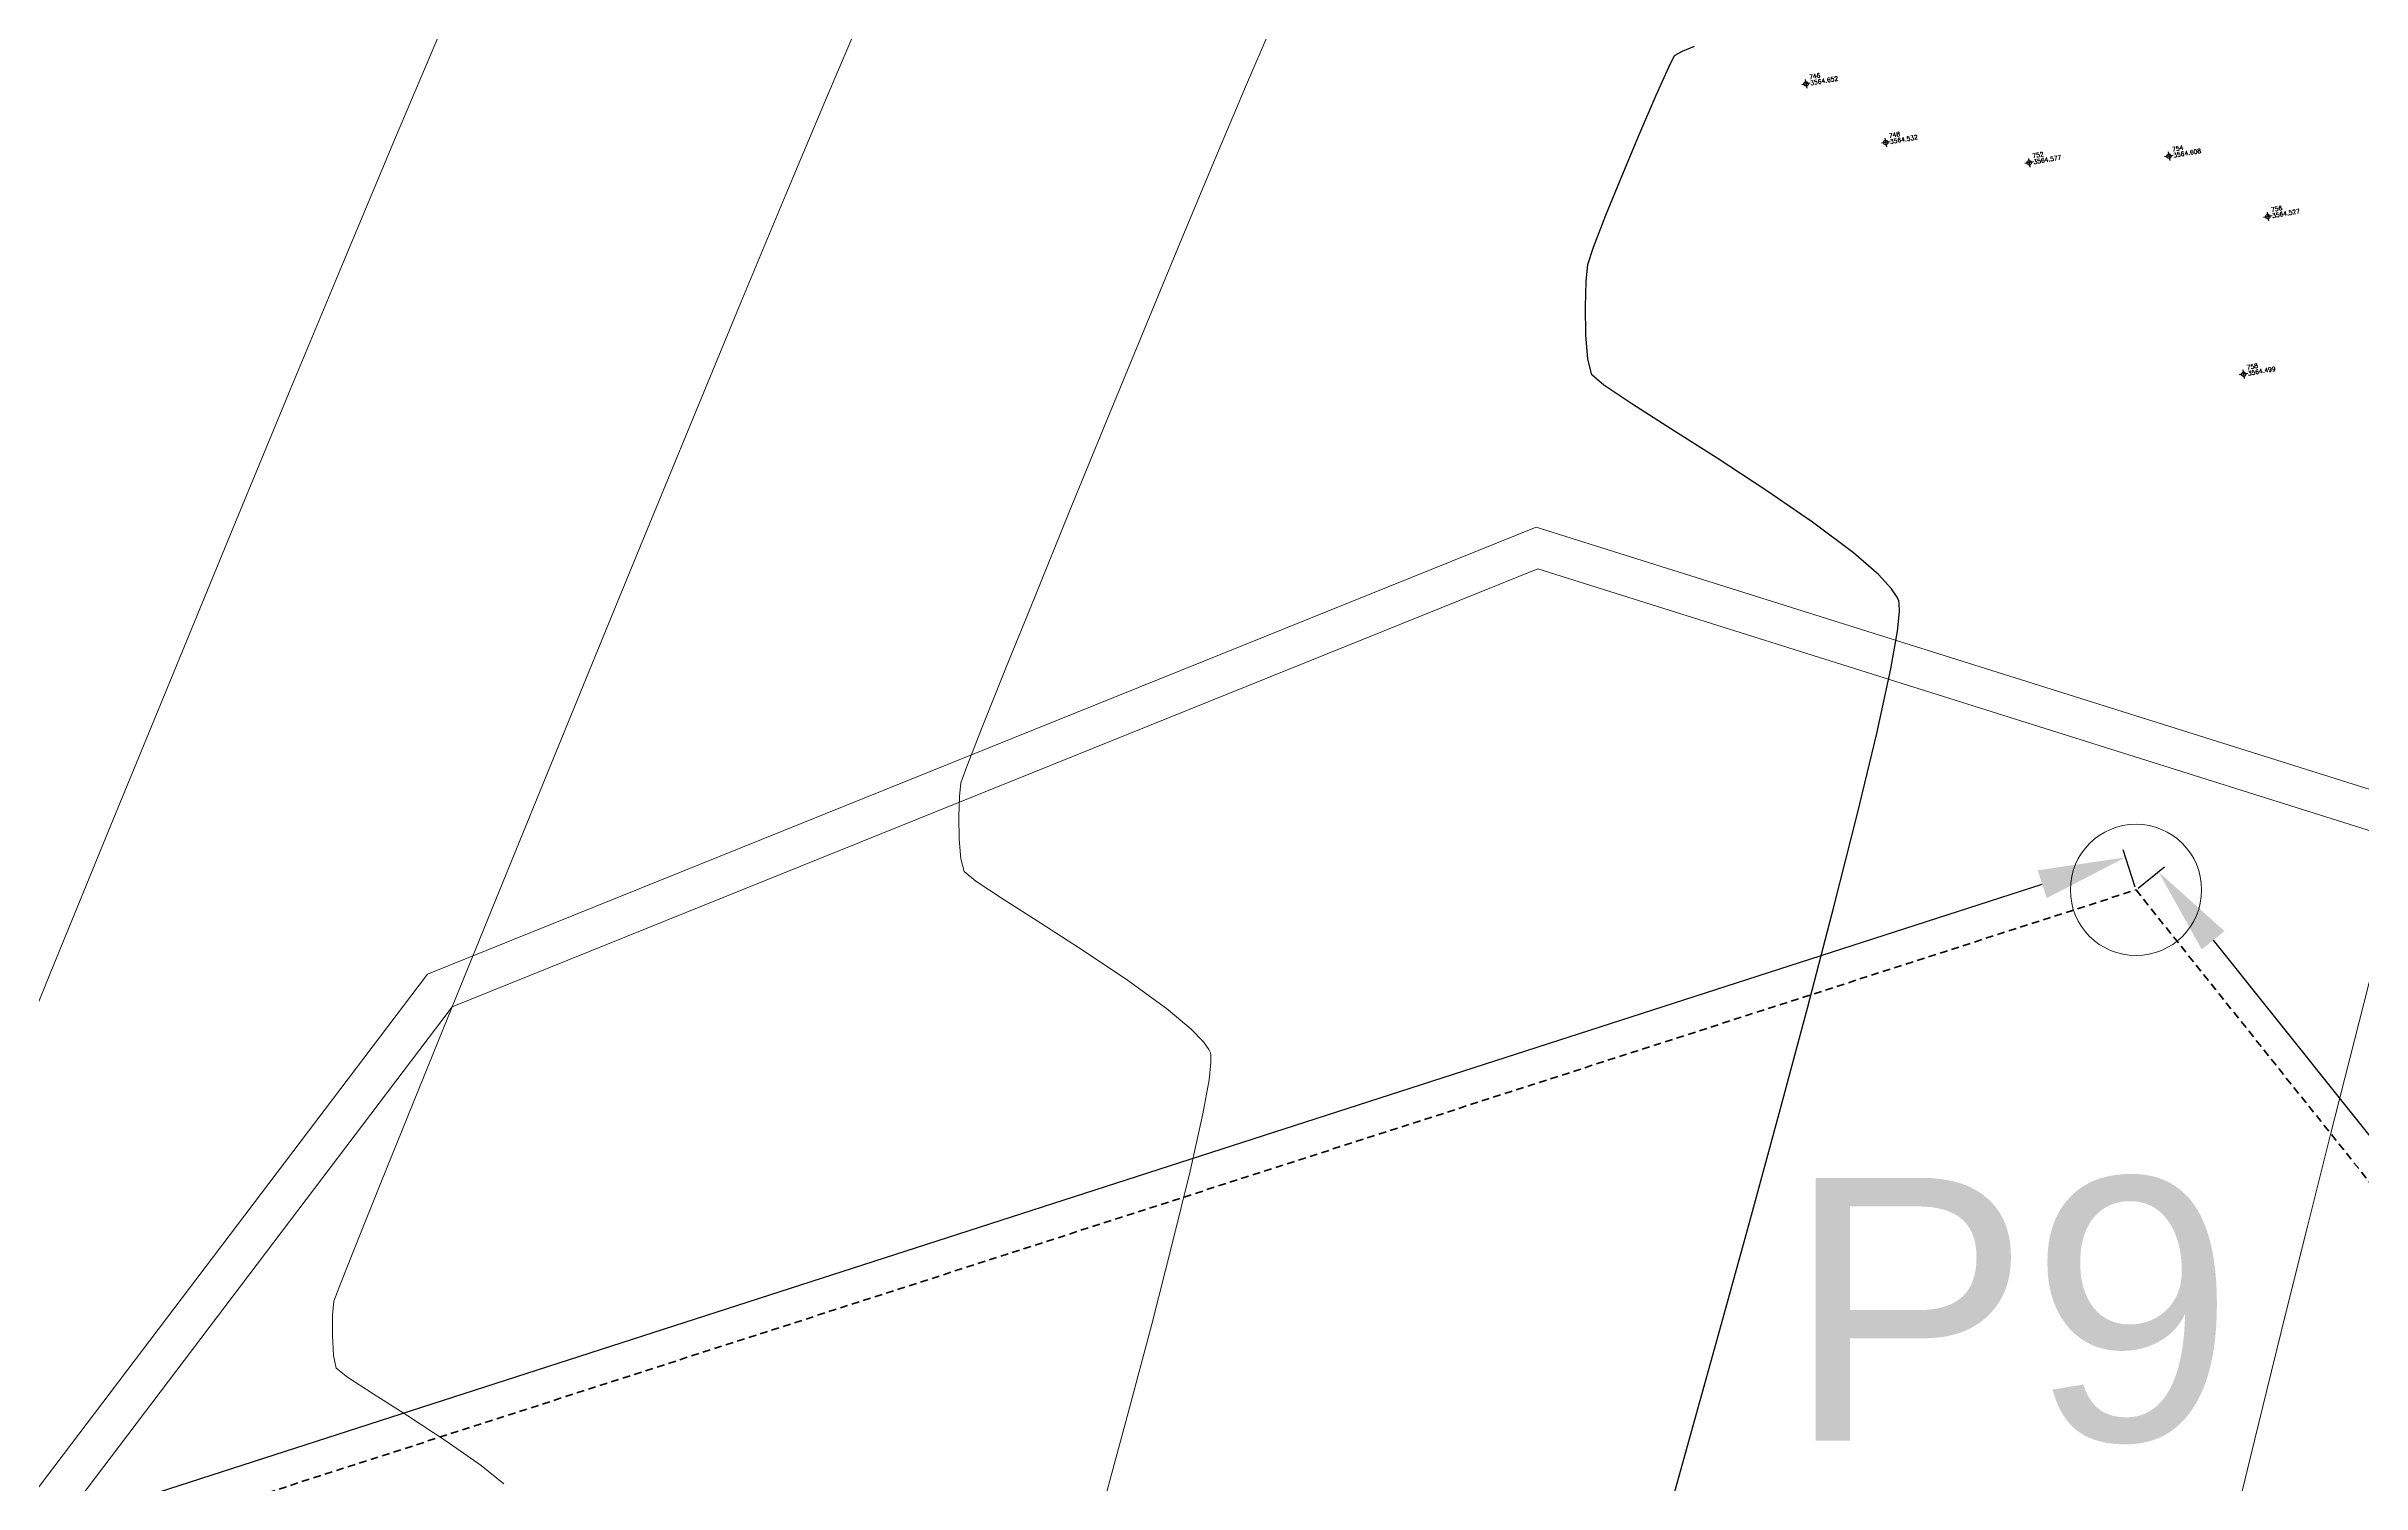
# Model space of a CAD drawing. Header units: millimetres. Extents: x 736950 to 740938, y 8500595 to 8502163.
# Drawn here: x 738122 to 738174.9, y 8501311.3 to 8501344.2 of the extents above; entities that cross this region are included whole.
import ezdxf
from ezdxf.enums import TextEntityAlignment as Align

# ---------------------------------------------------------------- set-up
doc = ezdxf.new("R2010")
doc.units = ezdxf.units.MM
doc.linetypes.add('DASHED', pattern=[0.75, 0.5, -0.25])
for name, color, linetype, lineweight in [('CAMINO ACTUAL', 1, 'Continuous', 13), ('CONT-MJR', 80, 'Continuous', 30), ('CONT-MNR', 96, 'Continuous', 15), ('COTAS', 40, 'Continuous', 5), ('CUADROS', 9, 'Continuous', 20), ('PERIMETRO', 7, 'Continuous', 35), ('pista', 251, 'Continuous', 5)]:
    doc.layers.add(name, color=color, linetype=linetype, lineweight=lineweight)
doc.styles.add('5mm', font='arial.ttf', dxfattribs={"height": 3})
doc.styles.add('COTAS', font='arial.ttf')
doc.styles.add('CUADROS', font='arial.ttf')
doc.dimstyles.new('Copy of GenDist', dxfattribs={"dimtxt": 2, "dimasz": 2, "dimexe": 0.18, "dimexo": 0.0625, "dimgap": 1, "dimtad": 2, "dimdec": 3, "dimzin": 1, "dimdsep": 46, "dimtxsty": 'COTAS', "dimcen": 0.09, "dimadec": 3, "dimazin": 0, "dimtfac": 1, "dimtdec": 3, "dimtofl": 0, "dimtmove": 0, "dimatfit": 3, "dimfxl": 1, "dimtolj": 1, "dimtzin": 0, "dimarcsym": 0})

# ---------------------------------------------------------------- blocks, each defined once
blk = doc.blocks.new('*D157')
at = {"layer": 'COTAS', "color": 0, "lineweight": -2, "transparency": 16777216}
for p, q in [((738169.7117402977, 8501324.95614536), (738169.4360799836, 8501325.810938135)), ((737996.2726181126, 8501269.778691178), (738167.5878572729, 8501325.025780309)), ((737994.5895635025, 8501268.481364962), (737994.3139031883, 8501269.336157737))]:
    blk.add_line(p, q, dxfattribs=at)
at = {"layer": 'COTAS', "color": 0, "transparency": 16777216}
for points in [[(738167.4855496674, 8501325.34302511), (738167.6901648785, 8501324.708535507), (738169.4913260904, 8501325.639625942)], [(737996.1703105071, 8501270.09593598), (737996.3749257182, 8501269.461446375), (737994.3691492951, 8501269.164845545)]]:
    blk.add_solid(points, dxfattribs=at)
at = {"layer": 'Defpoints', "color": 0, "transparency": 16777216}
for p in [(738169.4913260904, 8501325.639625942), (738169.7309229737, 8501324.89666196), (737994.6087461784, 8501268.421881562)]:
    blk.add_point(p, dxfattribs=at)
at = {"layer": 'COTAS', "color": 0, "transparency": 16777216, "insert": (738081.3096925169, 8501299.326479118), "char_height": 2, "attachment_point": 5, "rotation": 17.873882615968956, "style": 'COTAS'}
blk.add_mtext('\\A1;184.003', dxfattribs=at)
blk = doc.blocks.new('*D158')
at = {"layer": 'COTAS', "color": 0, "lineweight": -2, "transparency": 16777216}
for p, q in [((738169.779740694, 8501324.935688619), (738170.3857640382, 8501325.420165705)), ((738171.4940221184, 8501323.745601872), (738220.3758375659, 8501262.600251298)), ((738221.1592623712, 8501260.66600394), (738221.7652857155, 8501261.150481027))]:
    blk.add_line(p, q, dxfattribs=at)
at = {"layer": 'COTAS', "color": 0, "transparency": 16777216}
for points in [[(738171.7543832934, 8501323.953744058), (738171.2336609433, 8501323.537459686), (738170.2451690035, 8501325.307768924)], [(738220.6361987409, 8501262.808393484), (738220.1154763908, 8501262.392109113), (738221.6246906808, 8501261.038084246)]]:
    blk.add_solid(points, dxfattribs=at)
at = {"layer": 'Defpoints', "color": 0, "transparency": 16777216}
for p in [(738169.7309229737, 8501324.89666196), (738221.6246906808, 8501261.038084246), (738221.110444651, 8501260.62697728)]:
    blk.add_point(p, dxfattribs=at)
at = {"layer": 'COTAS', "color": 0, "transparency": 16777216, "insert": (738197.5141464667, 8501294.435409749), "char_height": 2, "attachment_point": 5, "rotation": 308.6401106595746, "style": 'COTAS'}
blk.add_mtext('\\A1;82.283', dxfattribs=at)

msp = doc.modelspace()

# ---------------------------------------------------------------- hatches: boundary and pattern name
at = {"layer": 'pista'}
h = msp.add_hatch(dxfattribs=at)
h.set_pattern_fill('HONEY', color=256, scale=3, angle=9.94991650582834, style=0)
h.set_pattern_definition([(9.94991650582834, (1479841.21072825, -18.49207214638591), (0.4979252195647159, 0.4170677100899267), [0.375, -0.75]), (129.9499165058283, (1479841.21072825, -18.49207214638591), (-0.6101538418184378, 0.222682034283025), [0.3749999999999999, -0.7499999999999998]), (69.94991650582834, (1479841.21072825, -18.49207214638591), (-0.112228622253722, 0.6397497443729518), [-0.75, 0.375])])
h.paths.add_polyline_path([(737744.7999806425, 8501250.923935566), (737743.4751223363, 8501250.754223157), (737756.465848178, 8501242.026572531), (737763.5739612179, 8501242.006896213), (737770.002546867, 8501243.455222024), (737769.8468594846, 8501244.342704736), (737763.4750639071, 8501242.907173423), (737756.7405500773, 8501242.925815564)])
h.paths.add_polyline_path([(737794.2809870465, 8501256.017245878), (737809.7820272583, 8501263.709828075), (737823.391616501, 8501273.483615467), (737837.0791595323, 8501280.557800073), (737851.5530432165, 8501285.77819753), (737870.8510758049, 8501293.050216693, -0.9976846880626209), (737871.0089264096, 8501292.63424804), (737865.2748787645, 8501289.581801567, 0.7845063948290762), (737866.1540430214, 8501286.121818589), (737883.2588851704, 8501291.348365877), (737897.4188924351, 8501296.516943583), (737903.2981396064, 8501301.44146652, -0.5512150924587264), (737904.1219025984, 8501301.177325813), (737906.855912117, 8501297.98174819, 0.5618964424650519), (737910.2738656431, 8501298.536066804), (737914.22079628, 8501308.558674501), (737925.6412323939, 8501300.72656757, 0.340189525830376), (737928.7023693406, 8501300.894137181), (737936.9171069289, 8501306.117412793, -0.358727273887905), (737938.1716059428, 8501305.962964654), (737943.1732157968, 8501301.051021611, 0.3417074120720416), (737946.0555081918, 8501300.709858142), (737955.8779356404, 8501307.072689936), (737971.8320576148, 8501314.464803053), (737988.5677626224, 8501323.411181662), (738023.1375471824, 8501336.282937778), (738044.4246208373, 8501357.728329657), (738061.4456776979, 8501362.208386911), (738078.9085143938, 8501363.070318012), (738112.0997810266, 8501372.051506756), (738118.6561313582, 8501373.365123207), (738128.3493353954, 8501376.976906104), (738155.2251721952, 8501366.826195797), (738176.6167526407, 8501363.543890122), (738193.8053773039, 8501353.328603027), (738204.7313956148, 8501340.877429372), (738207.705198212, 8501335.751671141), (738214.35685511, 8501331.742925933), (738229.9282901662, 8501313.374534177), (738233.5603594936, 8501308.186787868), (738234.53883727, 8501308.358438132), (738230.6417003467, 8501313.924784988), (738214.9478837823, 8501332.43754055), (738208.3676942562, 8501336.403214611), (738205.4657963786, 8501341.405035153), (738194.387784551, 8501354.029418997), (738176.9261677533, 8501364.406946706), (738155.4549153853, 8501367.70147717), (738128.3514754312, 8501377.93815071), (738118.4090486554, 8501374.233504975), (738111.8936108743, 8501372.928085677), (738078.7671659255, 8501363.964436961), (738061.3074614278, 8501363.102660457), (738043.958527311, 8501358.536303693), (738022.6381405202, 8501337.057350922), (737988.196920163, 8501324.233464561), (737971.4304040315, 8501315.270615296), (737955.4419368334, 8501307.862588815), (737945.5806043665, 8501301.47455489, -0.3391433520832071), (737943.8038299843, 8501301.693147572), (737938.8116631231, 8501306.59581691, 0.3560082385246841), (737936.4342009705, 8501306.876887502), (737928.158540546, 8501301.61487459, -0.3502196171718997), (737926.1502499409, 8501301.468794718), (737914.5128481541, 8501309.44969617, 0.4302069892023044), (737913.4330382891, 8501309.014522241), (737909.4507249827, 8501298.90206584, -0.5704007069138802), (737907.5397775185, 8501298.566836312), (737904.9064502402, 8501301.644734057, 0.4931454261128044), (737902.7202336333, 8501302.131411942), (737896.9620044216, 8501297.308254998), (737882.9728831241, 8501292.20205278), (737866.0373022418, 8501287.027224885, -0.7384715771871906), (737865.6977918843, 8501288.787355538), (737871.5108758068, 8501291.881875956, 0.9119586051647783), (737870.5337161538, 8501293.892406015), (737851.2416702455, 8501286.62264278), (737836.7183275839, 8501281.384406622), (737822.9200107896, 8501274.252970394), (737809.3164408724, 8501264.483505804), (737793.8201376351, 8501256.79327439), (737778.9884914039, 8501246.402265295), (737769.846859484, 8501244.34270474), (737770.0025468671, 8501243.455222024), (737779.3594973255, 8501245.563292695)])
h.paths.add_polyline_path([(738260.5182952256, 8501271.251537092), (738234.538837269, 8501308.358438132), (738233.56035949, 8501308.186787868), (738259.6897886079, 8501270.86568047), (738269.3749442189, 8501234.589470252), (738274.5057655985, 8501215.583008338), (738279.7983711922, 8501189.602392923), (738280.7089290785, 8501189.641305126), (738275.382018582, 8501215.790318219), (738270.2441657205, 8501234.822827347)])

# ---------------------------------------------------------------- linework, layer by layer
at = {"linetype": 'Continuous', "extrusion": (-0.172787269436437, 0.9849591664230046, 0)}
for points, elevation in [([(-2195983.612162655, 0), (-2195983.412162653, 0)], 8245930.982062788), ([(-2195985.174162656, 0), (-2195984.974162655, 0)], 8245929.349062787), ([(-2195988.324162655, 0), (-2195988.124162653, 0)], 8245928.328062788), ([(-2195991.495162655, 0), (-2195991.295162654, 0)], 8245927.923062787), ([(-2195993.481162655, 0), (-2195993.281162655, 0)], 8245926.175062787), ([(-2195992.313162655, 0), (-2195992.113162655, 0)], 8245922.725062788)]:
    msp.add_lwpolyline(points, dxfattribs=dict(at, elevation=elevation))
at = {"linetype": 'Continuous', "extrusion": (0.9849591664230046, 0.172787269436437, 0)}
for points, elevation in [([(8245931.082062786, 0), (8245930.882062788, 0)], 2195983.512162655), ([(8245929.449062786, 0), (8245929.249062789, 0)], 2195985.074162655), ([(8245928.428062788, 0), (8245928.228062788, 0)], 2195988.224162655), ([(8245928.023062785, 0), (8245927.823062788, 0)], 2195991.395162655), ([(8245926.275062785, 0), (8245926.075062788, 0)], 2195993.381162655), ([(8245922.825062787, 0), (8245922.625062788, 0)], 2195992.213162655)]:
    msp.add_lwpolyline(points, dxfattribs=dict(at, elevation=elevation))
at = {"linetype": 'Continuous'}
for centre in [(738162.1912664439, 8501343.301268212), (738164.0119342728, 8501341.962723609), (738167.290971449, 8501341.501360198), (738170.4842558102, 8501341.650360167), (738172.7424168616, 8501340.271807062), (738172.1881006346, 8501336.671882408)]:
    msp.add_circle(centre, 0.05, dxfattribs=at)
at = {"layer": 'CAMINO ACTUAL'}
for points in [[(738093.8761718919, 8501235.46064126), (738093.9013649912, 8501263.021458106), (738108.246504098, 8501293.376162551), (738130.6927590324, 8501322.971834073), (738156.0281694944, 8501333.182252103), (738181.8628178234, 8501325.055443931), (738207.9830106231, 8501315.289604774), (738229.969835605, 8501314.273574755)], [(738094.776171516, 8501235.459818577), (738094.8011804053, 8501262.819112971), (738109.0201933249, 8501292.906930974), (738131.2596733273, 8501322.229967128), (738156.0656004942, 8501332.226998217), (738181.5699871156, 8501324.204080507), (738207.8002450941, 8501314.397090089), (738229.9282901693, 8501313.374534167)]]:
    msp.add_lwpolyline(points, dxfattribs=at)
at = {"layer": 'CONT-MJR', "extrusion": (0.897399024246677, -0.4412198899427725, 0), "elevation": -3088538.710175282}
msp.add_lwpolyline([(7954787.983660492, 3565.00000000001), (7954788.282579929, 3565.00000000001)], dxfattribs=at)
at = {"layer": 'CONT-MJR', "extrusion": (0.4791379187306923, -0.8777396281554232, 0), "elevation": -7108286.423904792}
msp.add_lwpolyline([(4721227.817067603, 3565.000000000003), (4721228.026094544, 3565.000000000003)], dxfattribs=at)
at = {"layer": 'CONT-MJR', "elevation": 3565}
for points in [[(738159.3691698102, 8501344.052816385), (738159.6445361475, 8501344.159762386)], [(738158.3959528042, 8501342.175150365), (738158.7702969328, 8501343.045294045)], [(738157.9915685579, 8501341.213828092), (738158.3959528042, 8501342.175150365)], [(738157.6179357581, 8501340.301172722), (738157.9915685579, 8501341.213828092)], [(738157.5751669413, 8501336.423983369), (738157.2991430827, 8501336.655177763)], [(738164.3226654362, 8501331.439609988), (738164.309256272, 8501331.499548174)], [(738164.3271495597, 8501331.251486447), (738164.3226654362, 8501331.439609988)], [(738164.128634667, 8501329.941369668), (738164.2809402086, 8501330.807956202)], [(738163.3710936634, 8501326.64405769), (738163.8098958625, 8501328.471467957)]]:
    msp.add_lwpolyline(points, dxfattribs=at)
at = {"layer": 'CONT-MJR', "extrusion": (0.9140983343018578, -0.4054925834421255, 0), "elevation": -2772481.851785299}
msp.add_lwpolyline([(8070381.423790141, 3565), (8070382.122970494, 3565)], dxfattribs=at)
at = {"layer": 'CONT-MJR', "extrusion": (0.9317964696262617, -0.3629811829723891, 0), "elevation": -2398013.896950251}
msp.add_lwpolyline([(8189455.427955452, 3565), (8189456.205102604, 3565)], dxfattribs=at)
at = {"layer": 'CONT-MJR', "extrusion": (0.9953041428149841, -0.09679702110772723, 0), "elevation": -88213.38290003163}
msp.add_lwpolyline([(8532869.129205802, 3565.000000000013), (8532869.525226966, 3565.000000000013)], dxfattribs=at)
at = {"layer": 'CONT-MJR', "extrusion": (0.9502369202204318, -0.3115281615680817, 0), "elevation": -1946982.335845663}
msp.add_lwpolyline([(8308243.118696922, 3565.00000000001), (8308243.535208915, 3565.00000000001)], dxfattribs=at)
at = {"layer": 'CONT-MJR', "extrusion": (0.9995706072263176, -0.02930189702409686, 0), "elevation": 488734.8546973346}
msp.add_lwpolyline([(8519317.20012918, 3565.000000000013), (8519317.778958596, 3565.000000000013)], dxfattribs=at)
at = {"layer": 'CONT-MJR', "extrusion": (0.9998352656488873, 0.01815052519403834, 0), "elevation": 892339.3042934887}
msp.add_lwpolyline([(8486539.171894956, 3565.000000000009), (8486539.806106247, 3565.000000000009)], dxfattribs=at)
at = {"layer": 'CONT-MJR', "extrusion": (0.9964934611839887, 0.08367067477649778, 0), "elevation": 1446881.436918068}
msp.add_lwpolyline([(8409764.633628983, 3565.000000000003), (8409765.196341481, 3565.000000000003)], dxfattribs=at)
at = {"layer": 'CONT-MJR', "extrusion": (0.9700575043898738, 0.242875355227512, 0), "elevation": 2780820.187488879}
msp.add_lwpolyline([(8067505.203456746, 3565.000000000013), (8067505.573000204, 3565.000000000013)], dxfattribs=at)
at = {"layer": 'CONT-MJR', "extrusion": (0.5556222589653274, 0.8314348473225468, 0), "elevation": 7478444.131098844}
msp.add_lwpolyline([(4109801.053226545, 3565), (4109801.817308952, 3565)], dxfattribs=at)
at = {"layer": 'CONT-MJR', "extrusion": (-0.5385046923544641, -0.842622511159193, 0), "elevation": -7560918.748086226}
msp.add_lwpolyline([(-3956019.540542996, 3565.000000000013), (-3956020.602057974, 3565.000000000013)], dxfattribs=at)
at = {"layer": 'CONT-MJR', "extrusion": (0.5380306603328563, 0.8429252686577801, 0), "elevation": 7563142.680082224}
msp.add_lwpolyline([(3951764.902259257, 3565), (3951766.152119623, 3565)], dxfattribs=at)
at = {"layer": 'CONT-MJR', "extrusion": (-0.5470456426955329, -0.8371027803130459, 0), "elevation": -7520298.258363762}
msp.add_lwpolyline([(-4032700.885030093, 3565.00000000001), (-4032702.214057037, 3565.00000000001)], dxfattribs=at)
at = {"layer": 'CONT-MJR', "extrusion": (0.5658723362234437, 0.8244928738909888, 0), "elevation": 7426994.367827017}
msp.add_lwpolyline([(4202059.740401551, 3565), (4202061.039910912, 3565)], dxfattribs=at)
at = {"layer": 'CONT-MJR', "extrusion": (0.59985076065819, 0.8001119077590277, 0), "elevation": 7244805.242107346}
msp.add_lwpolyline([(4508917.599709884, 3565), (4508918.762361075, 3565)], dxfattribs=at)
at = {"layer": 'CONT-MJR', "extrusion": (0.6556423857301051, 0.7550715608696543, 0), "elevation": 6903085.601532919}
msp.add_lwpolyline([(5016467.128455463, 3565), (5016467.890353582, 3565)], dxfattribs=at)
at = {"layer": 'CONT-MJR', "extrusion": (0.7356305681828157, 0.6773829545796292, 0), "elevation": 6301673.343935892}
msp.add_lwpolyline([(5753819.709950924, 3565.000000000012), (5753820.151802901, 3565.000000000012)], dxfattribs=at)
at = {"layer": 'CONT-MJR', "extrusion": (0.8329153180670067, 0.5534004634343352, 0), "elevation": 5319469.167358552}
msp.add_lwpolyline([(6672388.849687363, 3565), (6672389.074822713, 3565)], dxfattribs=at)
at = {"layer": 'CONT-MJR', "extrusion": (0.9133187950190099, 0.4072453543811446, 0), "elevation": 4136307.096701064}
msp.add_lwpolyline([(7463811.855509915, 3565.00000000001), (7463811.947369195, 3565.00000000001)], dxfattribs=at)
at = {"layer": 'CONT-MJR', "extrusion": (0.9946164943988789, -0.1036244617341153, 0), "elevation": -146755.4595988932}
msp.add_lwpolyline([(8532055.722218374, 3565.00000000001), (8532056.168149289, 3565.00000000001)], dxfattribs=at)
at = {"layer": 'CONT-MJR', "extrusion": (0.9772873375280033, -0.2119185218602346, 0), "elevation": -1080190.819089164}
msp.add_lwpolyline([(8464671.250815786, 3565.000000000012), (8464672.75487877, 3565.000000000012)], dxfattribs=at)
at = {"layer": 'CONT-MJR', "extrusion": (0.9692938854612784, -0.2459051923147988, 0), "elevation": -1375023.121265357}
msp.add_lwpolyline([(8421799.965710944, 3565.000000000002), (8421802.140122695, 3565.000000000002)], dxfattribs=at)
at = {"layer": 'CONT-MJR', "extrusion": (0.9672416199891796, -0.2538575359541401, 0), "elevation": -1444143.481470401}
msp.add_lwpolyline([(8410220.726576487, 3565), (8410223.115434557, 3565)], dxfattribs=at)
at = {"layer": 'CONT-MJR', "extrusion": (0.9658075411025204, -0.2592600886166314, 0), "elevation": -1491130.905365075}
msp.add_lwpolyline([(8402014.597645737, 3565.000000000012), (8402017.120184617, 3565.000000000012)], dxfattribs=at)
at = {"layer": 'CONT-MJR', "extrusion": (0.9647887778486193, -0.2630258811169877, 0), "elevation": -1523897.123560635}
msp.add_lwpolyline([(8396130.953382734, 3565.000000000013), (8396133.528761353, 3565.000000000013)], dxfattribs=at)
at = {"layer": 'CONT-MJR', "extrusion": (0.9640779319888823, -0.265619541924235, 0), "elevation": -1546471.375682714}
msp.add_lwpolyline([(8391999.818829898, 3565.00000000001), (8392002.366166381, 3565.00000000001)], dxfattribs=at)
at = {"layer": 'CONT-MJR', "extrusion": (0.9636241010924859, -0.2672612800120859, 0), "elevation": -1560763.307982337}
msp.add_lwpolyline([(8389351.08685356, 3565), (8389353.525242746, 3565)], dxfattribs=at)
at = {"layer": 'CONT-MJR', "extrusion": (0.9634212745155598, -0.2679915069751552, 0), "elevation": -1567120.913969675}
msp.add_lwpolyline([(8388163.570237621, 3565.000000000012), (8388165.818761217, 3565.000000000012)], dxfattribs=at)
at = {"layer": 'CONT-MNR', "extrusion": (0.9210082798563172, -0.3895429994700302, 0), "elevation": -2631814.48292555}
msp.add_lwpolyline([(8117339.803918225, 3568.000000000013), (8117342.43301037, 3568.000000000013)], dxfattribs=at)
at = {"layer": 'CONT-MNR', "extrusion": (0.9200234945965863, -0.3918632023937504, 0), "elevation": -2652257.514920141}
msp.add_lwpolyline([(8110685.114531651, 3567.000000000013), (8110687.149205903, 3567.000000000013)], dxfattribs=at)
at = {"layer": 'CONT-MNR', "extrusion": (0.9186758546037438, -0.3950122455925651, 0), "elevation": -2680014.662261092}
msp.add_lwpolyline([(8101556.8083706, 3566.000000000004), (8101558.250576225, 3566.000000000004)], dxfattribs=at)
at = {"layer": 'CONT-MNR'}
for points, elevation in [([(738138.8864565296, 8501340.777128033), (738139.8151408075, 8501342.98601341)], 3567), ([(738148.6868965385, 8501341.575239982), (738149.3874669314, 8501343.234511383)], 3566), ([(738127.5605770156, 8501336.316189062), (738128.8133254185, 8501339.327742893)], 3568), ([(738147.0479907049, 8501337.635365926), (738147.8941645065, 8501339.677047785)], 3566), ([(738135.6160361128, 8501332.884715142), (738136.7565187549, 8501335.650892217)], 3567), ([(738145.3501972754, 8501333.503257714), (738146.1870950045, 8501335.545625525)], 3566), ([(738134.4657248696, 8501330.083947532), (738135.6160361128, 8501332.884715142)], 3567), ([(738123.4634568541, 8501326.377323376), (738124.8589552771, 8501329.774347734)], 3568), ([(738142.8364853938, 8501326.561216963), (738142.850100868, 8501327.025679322)], 3566), ([(738142.8835222329, 8501325.602040678), (738142.8457261946, 8501326.052180529)], 3566), ([(738148.1374490806, 8501321.725357806), (738147.5792131132, 8501322.190423653)], 3566), ([(738148.5482710985, 8501321.251679886), (738148.4286118273, 8501321.42383632)], 3566), ([(738148.5518184719, 8501320.561094958), (738148.5965970649, 8501320.956959931)], 3566), ([(738148.5965970649, 8501320.956959931), (738148.5943445755, 8501321.123373108)], 3566), ([(738148.1183386837, 8501318.471961236), (738148.410151462, 8501319.785521721)], 3566), ([(738129.0590407186, 8501316.785794817), (738129.6302295954, 8501318.206785321)], 3567), ([(738173.1561286998, 8501315.240797112), (738173.6487448352, 8501317.213585764)], 3564), ([(738128.55565656, 8501315.502949204), (738128.6907212308, 8501315.859320551)], 3567), ([(738128.6120018573, 8501313.973358389), (738128.5482726083, 8501314.266877135)], 3567), ([(738172.3533285367, 8501311.982986024), (738172.7179553431, 8501313.471661465)], 3564), ([(738131.112658474, 8501312.31877462), (738130.2486400885, 8501312.883815281)], 3567), ([(738146.1326942501, 8501310.846627401), (738146.7046533026, 8501312.958399737)], 3566), ([(738131.9212289474, 8501311.752022475), (738131.112658474, 8501312.31877462)], 3567)]:
    msp.add_lwpolyline(points, dxfattribs=dict(at, elevation=elevation))
at = {"layer": 'CONT-MNR', "extrusion": (0.9223560354106661, -0.3863409685000001, 0), "elevation": -2603598.103546117}
msp.add_lwpolyline([(8126431.038635614, 3568), (8126434.019914442, 3568)], dxfattribs=at)
at = {"layer": 'CONT-MNR', "extrusion": (0.9227627414784948, -0.3853685546838149, 0), "elevation": -2595013.60978426}
msp.add_lwpolyline([(8129178.493749599, 3566.000000000004), (8129180.550824634, 3566.000000000004)], dxfattribs=at)
at = {"layer": 'CONT-MNR', "extrusion": (0.923023296168688, -0.3847440639306741, 0), "elevation": -2589521.011444405}
msp.add_lwpolyline([(8130927.464634107, 3567), (8130930.14087854, 3567)], dxfattribs=at)
at = {"layer": 'CONT-MNR', "extrusion": (0.9238650875213942, -0.3827183037941702, 0), "elevation": -2571677.981130419}
msp.add_lwpolyline([(8136585.652583275, 3567), (8136588.527461756, 3567)], dxfattribs=at)
at = {"layer": 'CONT-MNR', "extrusion": (0.9246135383148376, -0.3809065564740471, 0), "elevation": -2555714.490271119}
msp.add_lwpolyline([(8141614.661543332, 3566.000000000013), (8141616.921666414, 3566.000000000013)], dxfattribs=at)
at = {"layer": 'CONT-MNR', "extrusion": (0.9240047213934937, -0.3823810597330001, 0), "elevation": -2568716.638767189}
msp.add_lwpolyline([(8137517.422733856, 3568), (8137520.893144237, 3568)], dxfattribs=at)
at = {"layer": 'CONT-MNR', "extrusion": (0.9260440771640549, -0.3774153774680808, 0), "elevation": -2524978.863477678}
msp.add_lwpolyline([(8151194.893391691, 3566), (8151196.944659166, 3566)], dxfattribs=at)
at = {"layer": 'CONT-MNR', "extrusion": (0.9245512670833412, -0.3810576787503281, 0), "elevation": -2557062.716491185}
msp.add_lwpolyline([(8141183.360147943, 3568.000000000003), (8141186.967482518, 3568.000000000003)], dxfattribs=at)
at = {"layer": 'CONT-MNR', "extrusion": (0.9268887108380298, -0.3753362728554427, 0), "elevation": -2506680.243961709}
msp.add_lwpolyline([(8156838.932173145, 3566.000000000013), (8156840.724545014, 3566.000000000013)], dxfattribs=at)
at = {"layer": 'CONT-MNR', "extrusion": (0.9254579705182009, -0.3788502933934894, 0), "elevation": -2537618.971919149}
msp.add_lwpolyline([(8147263.163038838, 3567.000000000013), (8147266.14509913, 3567.000000000013)], dxfattribs=at)
at = {"layer": 'CONT-MNR', "extrusion": (0.9281100113931919, -0.3723060659615007, 0), "elevation": -2480017.959803819}
msp.add_lwpolyline([(8164983.451904887, 3566.00000000001), (8164984.882406946, 3566.00000000001)], dxfattribs=at)
at = {"layer": 'CONT-MNR', "extrusion": (0.9305049355194951, -0.3662793537368174, 0), "elevation": -2427015.101348418}
msp.add_lwpolyline([(8180893.945558265, 3566.000000000013), (8180894.91123416, 3566.000000000013)], dxfattribs=at)
at = {"layer": 'CONT-MNR', "extrusion": (0.9397159256347021, -0.3419561069911096, 0), "elevation": -2213436.181609694}
msp.add_lwpolyline([(8241245.158348986, 3566.000000000003), (8241245.556382, 3566.000000000003)], dxfattribs=at)
at = {"layer": 'CONT-MNR', "extrusion": (0.9258525874646775, -0.3778848849649349, 0), "elevation": -2529120.438943352}
msp.add_lwpolyline([(8149902.47585471, 3567.000000000004), (8149905.330724553, 3567.000000000004)], dxfattribs=at)
at = {"layer": 'CONT-MNR', "extrusion": (0.9953041427574285, -0.09679702169953597, 0), "elevation": -88226.4999273629}
msp.add_lwpolyline([(8532856.037072893, 3566), (8532856.35498337, 3566)], dxfattribs=at)
at = {"layer": 'CONT-MNR', "extrusion": (0.9998352656542325, 0.01815052489958541, 0), "elevation": 892324.7784370185}
msp.add_lwpolyline([(8486527.911694372, 3566.000000000013), (8486528.42081467, 3566.000000000013)], dxfattribs=at)
at = {"layer": 'CONT-MNR', "extrusion": (0.9253587438052113, -0.3790925945771578, 0), "elevation": -2539760.872809164}
msp.add_lwpolyline([(8146590.170201137, 3568), (8146593.836078212, 3568)], dxfattribs=at)
at = {"layer": 'CONT-MNR', "extrusion": (0.9700575042019804, 0.2428753559779687, 0), "elevation": 2780803.52521428}
msp.add_lwpolyline([(8067497.683670714, 3566.000000000009), (8067497.980325912, 3566.000000000009)], dxfattribs=at)
at = {"layer": 'CONT-MNR', "extrusion": (0.6307891101239063, 0.7759543147306358, 0), "elevation": 7062252.596624885}
msp.add_lwpolyline([(4789777.869085122, 3566), (4789778.218596517, 3566)], dxfattribs=at)
at = {"layer": 'CONT-MNR', "extrusion": (-0.5503964303868993, -0.8349034491588588, 0), "elevation": -7504057.04036698}
msp.add_lwpolyline([(-4062819.912382588, 3566), (-4062820.659176488, 3566)], dxfattribs=at)
at = {"layer": 'CONT-MNR', "extrusion": (0.9262347491556661, -0.3769471971729469, 0), "elevation": -2520866.764702698}
msp.add_lwpolyline([(8152456.572645974, 3567.00000000001), (8152459.218864037, 3567.00000000001)], dxfattribs=at)
at = {"layer": 'CONT-MNR', "extrusion": (0.5372691992773104, 0.8434108177560434, 0), "elevation": 7566691.158092907}
msp.add_lwpolyline([(3944940.375398601, 3566.000000000013), (3944941.396722184, 3566.000000000013)], dxfattribs=at)
at = {"layer": 'CONT-MNR', "extrusion": (0.5410018976308855, 0.8410213711670953, 0), "elevation": 7549132.96968924}
msp.add_lwpolyline([(3978435.840297973, 3566.000000000013), (3978437.011360403, 3566.000000000013)], dxfattribs=at)
at = {"layer": 'CONT-MNR', "extrusion": (0.5563445387955035, 0.8309517158971504, 0), "elevation": 7474852.677250532}
msp.add_lwpolyline([(4116300.27269872, 3566), (4116301.468893764, 3566)], dxfattribs=at)
at = {"layer": 'CONT-MNR', "extrusion": (0.9689938492791815, -0.2470848438474424, 0), "elevation": -1385260.92191978}
msp.add_lwpolyline([(8420119.99393204, 3564.00000000001), (8420122.184765866, 3564.00000000001)], dxfattribs=at)
at = {"layer": 'CONT-MNR', "extrusion": (0.9256739373849119, -0.3783222986374375, 0), "elevation": -2532979.686892833}
msp.add_lwpolyline([(8148697.572697624, 3568.000000000013), (8148701.160188571, 3568.000000000013)], dxfattribs=at)
at = {"layer": 'CONT-MNR', "extrusion": (0.5871396136606895, 0.809485684907631, 0), "elevation": 7315094.300419291}
msp.add_lwpolyline([(4393943.127768153, 3566), (4393944.225589597, 3566)], dxfattribs=at)
at = {"layer": 'CONT-MNR', "extrusion": (0.9266409966691918, -0.3759474209140514, 0), "elevation": -2512067.480579053}
msp.add_lwpolyline([(8155169.891449793, 3567.000000000002), (8155172.247554194, 3567.000000000002)], dxfattribs=at)
at = {"layer": 'CONT-MNR', "extrusion": (0.7193554979214012, 0.6946421147686435, 0), "elevation": 6436367.022585604}
msp.add_lwpolyline([(5602723.320369586, 3566.000000000013), (5602723.739524631, 3566.000000000013)], dxfattribs=at)
at = {"layer": 'CONT-MNR', "extrusion": (0.9097591958144743, 0.4151363699207782, 0), "elevation": 4200745.073619492}
msp.add_lwpolyline([(7427722.792791652, 3566.000000000013), (7427722.87649724, 3566.000000000013)], dxfattribs=at)
at = {"layer": 'CONT-MNR', "extrusion": (0.9694196639760728, -0.2454088733043655, 0), "elevation": -1370698.631925713}
msp.add_lwpolyline([(8422500.604981573, 3564), (8422502.82246608, 3564)], dxfattribs=at)
at = {"layer": 'CONT-MNR', "extrusion": (0.9772298820955555, 0.2121833111710403, 0), "elevation": 2525179.329105966}
msp.add_lwpolyline([(8151122.226166078, 3566.000000000006), (8151122.279536168, 3566.000000000006)], dxfattribs=at)
at = {"layer": 'CONT-MNR', "extrusion": (0.9837236551284936, -0.1796879805124337, 0), "elevation": -801450.9318893125}
msp.add_lwpolyline([(8495585.76996819, 3566.000000000003), (8495586.55837379, 3566.000000000003)], dxfattribs=at)
at = {"layer": 'CONT-MNR', "extrusion": (0.9271318857245079, -0.374735195135069, 0), "elevation": -2501399.621141118}
msp.add_lwpolyline([(8158446.331220037, 3567.000000000013), (8158448.315748976, 3567.000000000013)], dxfattribs=at)
at = {"layer": 'CONT-MNR', "extrusion": (0.9698104962990045, -0.2438597983848065, 0), "elevation": -1357240.949066235}
msp.add_lwpolyline([(8424677.543258784, 3564.000000000004), (8424679.708253358, 3564.000000000004)], dxfattribs=at)
at = {"layer": 'CONT-MNR', "extrusion": (0.9714204714004901, -0.2373652622943162, 0), "elevation": -1300865.495864646}
msp.add_lwpolyline([(8433563.845666593, 3566), (8433565.519279795, 3566)], dxfattribs=at)
at = {"layer": 'CONT-MNR', "extrusion": (0.9292598034346722, -0.369426877366218, 0), "elevation": -2454701.249363598}
msp.add_lwpolyline([(8172615.68167584, 3567.000000000012), (8172616.678678253, 3567.000000000012)], dxfattribs=at)
at = {"layer": 'CONT-MNR', "extrusion": (0.9684844337313256, -0.2490740886164463, 0), "elevation": -1402573.167840458}
msp.add_lwpolyline([(8417244.579123043, 3566.000000000004), (8417246.502634926, 3566.000000000004)], dxfattribs=at)
at = {"layer": 'CONT-MNR', "extrusion": (0.9963913007129923, -0.084878594848593, 0), "elevation": 13885.15740915411}
msp.add_lwpolyline([(8533287.806382714, 3567.000000000013), (8533288.126376841, 3567.000000000013)], dxfattribs=at)
at = {"layer": 'CONT-MNR', "extrusion": (0.9999354288013641, -0.01136390020337252, 0), "elevation": 641472.7693024364}
msp.add_lwpolyline([(8509153.800067171, 3567), (8509154.262933513, 3567)], dxfattribs=at)
at = {"layer": 'CONT-MNR', "extrusion": (0.9665478823369933, -0.2564862396891379, 0), "elevation": -1467015.65888381}
msp.add_lwpolyline([(8406250.509640768, 3566), (8406252.604609972, 3566)], dxfattribs=at)
at = {"layer": 'CONT-MNR', "extrusion": (0.9706708453130617, -0.2404123750126572, 0), "elevation": -1327298.22632448}
msp.add_lwpolyline([(8429442.990102153, 3564.000000000012), (8429444.812692843, 3564.000000000012)], dxfattribs=at)
at = {"layer": 'CONT-MNR', "extrusion": (0.998485511112177, 0.0550153078611299, 0), "elevation": 1204713.082404926}
msp.add_lwpolyline([(8447830.751563761, 3567.000000000013), (8447831.206649229, 3567.000000000013)], dxfattribs=at)
at = {"layer": 'CONT-MNR', "extrusion": (0.6185744277051505, 0.7857262101961762, 0), "elevation": 7136292.693716531}
msp.add_lwpolyline([(4678728.10114474, 3567), (4678728.428866382, 3567)], dxfattribs=at)
at = {"layer": 'CONT-MNR', "extrusion": (-0.5454996792143382, -0.8381110308169522, 0), "elevation": -7527693.909139722}
msp.add_lwpolyline([(-4018829.284936182, 3567), (-4018829.987090032, 3567)], dxfattribs=at)
at = {"layer": 'CONT-MNR', "extrusion": (0.5373715674615607, 0.8433455984849303, 0), "elevation": 7566195.010611358}
msp.add_lwpolyline([(3945864.93355777, 3567), (3945865.871080727, 3567)], dxfattribs=at)
at = {"layer": 'CONT-MNR', "extrusion": (0.6231639046049318, 0.7820912657724387, 0), "elevation": 7108778.839011942}
msp.add_lwpolyline([(4720423.431711826, 3567.000000000004), (4720424.097073132, 3567.000000000004)], dxfattribs=at)
at = {"layer": 'CONT-MNR', "extrusion": (0.9723017117663109, -0.2337292906255048, 0), "elevation": -1269279.376449527}
msp.add_lwpolyline([(8438371.530180758, 3564.000000000004), (8438372.693819607, 3564.000000000004)], dxfattribs=at)
at = {"layer": 'COTAS'}
msp.add_circle((738169.7309229737, 8501324.89666196), 1.5, dxfattribs=at)
at = {"layer": 'PERIMETRO', "linetype": 'DASHED', "ltscale": 0.35}
msp.add_lwpolyline([(737683.200969866, 8501281.329551859), (737744.6024409891, 8501182.423775388), (737752.754863814, 8501178.840202238), (737760.1534312089, 8501181.935448542), (737818.0712830903, 8501217.512164854), (737892.6513328891, 8501224.540148428), (737966.6724460352, 8501242.248666123), (737994.6087461784, 8501268.421881564), (738169.7309229737, 8501324.89666196), (738221.1104446506, 8501260.626977284), (738220.501630505, 8501242.23256058), (738236.8284346196, 8501144.032219619), (738320.8206677334, 8501132.278902221)], dxfattribs=at)

# ---------------------------------------------------------------- texts
at = {"color": 2, "char_height": 0.1, "width": 0.4, "attachment_point": 1, "rotation": 9.94991650582834, "style": '5mm'}
for s, insert in [('\\Ftxt.shx;\\W1.0000000000;\\T1.0000000000;\\o\\l746', (738162.2569327794, 8501343.50568918)), ('\\Ftxt.shx;\\W1.0000000000;\\T1.0000000000;\\o\\l748', (738164.0776006083, 8501342.167144578)), ('\\Ftxt.shx;\\W1.0000000000;\\T1.0000000000;\\o\\l754', (738170.5499221457, 8501341.854781134)), ('\\Ftxt.shx;\\W1.0000000000;\\T1.0000000000;\\o\\l752', (738167.3566377845, 8501341.705781167)), ('\\Ftxt.shx;\\W1.0000000000;\\T1.0000000000;\\o\\l756', (738172.8080831971, 8501340.476228029)), ('\\Ftxt.shx;\\W1.0000000000;\\T1.0000000000;\\o\\l758', (738172.2537669701, 8501336.876303375))]:
    msp.add_mtext(s, dxfattribs=dict(at, insert=insert))
at = {"color": 1, "char_height": 0.1, "attachment_point": 1, "rotation": 9.94991650582834, "style": '5mm'}
for s, insert, width in [('\\Ftxt.shx;\\W1.0000000000;\\T1.0000000000;\\o\\l3564.652', (738162.2811229973, 8501343.367794897), 0.8333333333333334), ('\\Ftxt.shx;\\W1.0000000000;\\T1.0000000000;\\o\\l3564.532', (738164.1017908262, 8501342.029250294), 0.8333333333333334), ('\\Ftxt.shx;\\W1.0000000000;\\T1.0000000000;\\o\\l3564.608', (738170.5741123635, 8501341.716886852), 0.8166666666666668), ('\\Ftxt.shx;\\W1.0000000000;\\T1.0000000000;\\o\\l3564.577', (738167.3808280024, 8501341.567886883), 0.8333333333333334), ('\\Ftxt.shx;\\W1.0000000000;\\T1.0000000000;\\o\\l3564.527', (738172.8322734148, 8501340.338333746), 0.8333333333333334), ('\\Ftxt.shx;\\W1.0000000000;\\T1.0000000000;\\o\\l3564.499', (738172.277957188, 8501336.73840909), 0.8333333333333334)]:
    msp.add_mtext(s, dxfattribs=dict(at, insert=insert, width=width))
at = {"layer": 'CUADROS', "style": 'CUADROS'}
msp.add_text('P9', height=6, dxfattribs=at).set_placement((738166.8501290885, 8501315.320596661), align=Align.MIDDLE_CENTER)

# ---------------------------------------------------------------- dimensions: what is measured, and where the dimension line sits
at = {"layer": 'COTAS'}
for p1, p2, distance, picture, middle in [((737994.6087461784, 8501268.421881562), (738169.7309229737, 8501324.89666196), 0.7806421370546339, '*D157', (738081.3096925169, 8501299.326479118)), ((738169.7309229737, 8501324.89666196), (738221.1104446506, 8501260.626977282), 0.658375208998353, '*D158', (738197.5141464667, 8501294.435409749))]:
    dim = msp.add_aligned_dim(p1=p1, p2=p2, distance=distance, dimstyle='Copy of GenDist', dxfattribs=at)
    dim.commit()
    dim.dimension.update_dxf_attribs({"geometry": picture, "text_midpoint": middle})

doc.saveas('drawing.dxf')
